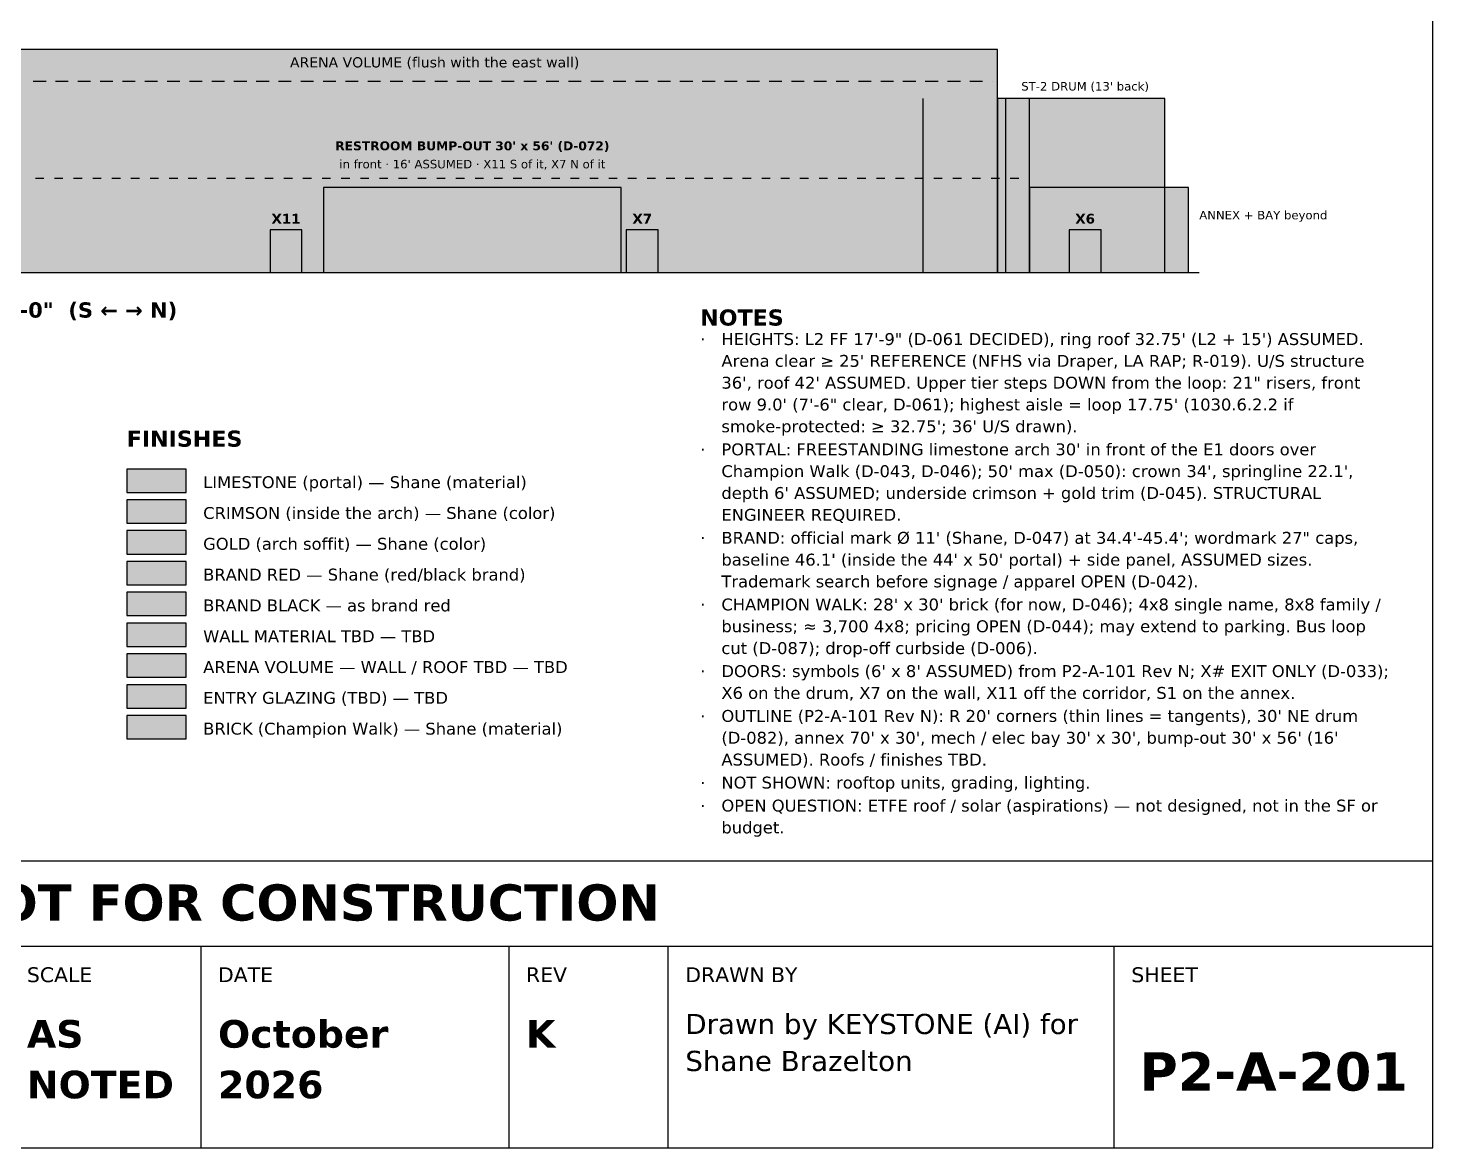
# Model space of a CAD drawing. Header units: inches. Extents: x 0.4 to 16.5, y 0.5 to 10.5.
# Drawn here: x 9.89 to 16.5, y 0.5 to 5.77 of the extents above; entities that cross this region are included whole.
import ezdxf
from ezdxf.enums import TextEntityAlignment as Align

# ---------------------------------------------------------------- set-up
doc = ezdxf.new("R2010")
doc.units = ezdxf.units.IN
doc.header["$MEASUREMENT"] = 0
for name, color, linetype in [('A-ANNO-TEXT', 7, 'Continuous'), ('A-ELEV-DOOR', 7, 'Continuous'), ('A-ELEV-FILL', 7, 'Continuous'), ('A-ELEV-HIDN', 7, 'Continuous'), ('A-ELEV-IDEN', 7, 'Continuous'), ('A-ELEV-OTLN', 7, 'Continuous'), ('G-ANNO-TTLB', 7, 'Continuous')]:
    doc.layers.add(name, color=color, linetype=linetype)
doc.styles.add('KS-BOLD', font='DejaVuSans-Bold.ttf')
doc.styles.add('KS-REG', font='DejaVuSans.ttf')

msp = doc.modelspace()

# ---------------------------------------------------------------- hatches: boundary and pattern name
at = {"layer": 'A-ELEV-DOOR', "true_color": 0x5a5a5a}
for points in [[(11.025, 4.62), (11.175, 4.62), (11.175, 4.82), (11.025, 4.82)], [(12.7023, 4.62), (12.8523, 4.62), (12.8523, 4.82), (12.7023, 4.82)], [(14.7875, 4.62), (14.9375, 4.62), (14.9375, 4.82), (14.7875, 4.82)]]:
    msp.add_hatch(color=7, dxfattribs=at).paths.add_polyline_path(points)
at = {"layer": 'A-ELEV-FILL', "true_color": 0xcdcdcd}
for points in [[(9.15, 4.62), (14.45, 4.62), (14.45, 5.67), (9.15, 5.67)], [(10.35, 2.715), (10.63, 2.715), (10.63, 2.825), (10.35, 2.825)]]:
    msp.add_hatch(color=7, dxfattribs=at).paths.add_polyline_path(points)
at = {"layer": 'A-ELEV-FILL', "true_color": 0xe4e4e4}
for points in [[(14.45, 4.62), (14.6, 4.62), (14.6, 5.4388), (14.45, 5.4388)], [(14.4875, 4.62), (15.2375, 4.62), (15.2375, 5.4388), (14.4875, 5.4388)], [(11.2773, 4.62), (12.6773, 4.62), (12.6773, 5.02), (11.2773, 5.02)], [(14.6, 4.62), (15.35, 4.62), (15.35, 5.02), (14.6, 5.02)], [(14.6, 4.62), (15.35, 4.62), (15.35, 5.02), (14.6, 5.02)], [(10.35, 2.86), (10.63, 2.86), (10.63, 2.97), (10.35, 2.97)]]:
    msp.add_hatch(color=7, dxfattribs=at).paths.add_polyline_path(points)
at = {"layer": 'A-ELEV-FILL', "true_color": 0xd8ccb0}
msp.add_hatch(color=7, dxfattribs=at).paths.add_polyline_path([(10.35, 3.585), (10.63, 3.585), (10.63, 3.695), (10.35, 3.695)])
at = {"layer": 'A-ELEV-FILL', "true_color": 0x9e1b32}
msp.add_hatch(color=7, dxfattribs=at).paths.add_polyline_path([(10.35, 3.44), (10.63, 3.44), (10.63, 3.55), (10.35, 3.55)])
at = {"layer": 'A-ELEV-FILL', "true_color": 0xc9a227}
msp.add_hatch(color=7, dxfattribs=at).paths.add_polyline_path([(10.35, 3.295), (10.63, 3.295), (10.63, 3.405), (10.35, 3.405)])
at = {"layer": 'A-ELEV-FILL', "true_color": 0xcc0000}
msp.add_hatch(color=7, dxfattribs=at).paths.add_polyline_path([(10.35, 3.15), (10.63, 3.15), (10.63, 3.26), (10.35, 3.26)])
at = {"layer": 'A-ELEV-FILL', "true_color": 0x1a1a1a}
msp.add_hatch(color=7, dxfattribs=at).paths.add_polyline_path([(10.35, 3.005), (10.63, 3.005), (10.63, 3.115), (10.35, 3.115)])
at = {"layer": 'A-ELEV-FILL', "true_color": 0xa9c6dd}
msp.add_hatch(color=7, dxfattribs=at).paths.add_polyline_path([(10.35, 2.57), (10.63, 2.57), (10.63, 2.68), (10.35, 2.68)])
at = {"layer": 'A-ELEV-FILL', "true_color": 0xb5654a}
msp.add_hatch(color=7, dxfattribs=at).paths.add_polyline_path([(10.35, 2.425), (10.63, 2.425), (10.63, 2.535), (10.35, 2.535)])

# ---------------------------------------------------------------- linework, layer by layer
at = {"layer": 'A-ELEV-DOOR'}
for points in [[(11.025, 4.62), (11.175, 4.62), (11.175, 4.82), (11.025, 4.82)], [(12.7023, 4.62), (12.8523, 4.62), (12.8523, 4.82), (12.7023, 4.82)], [(14.7875, 4.62), (14.9375, 4.62), (14.9375, 4.82), (14.7875, 4.82)]]:
    msp.add_lwpolyline(points, close=True, dxfattribs=at)
at = {"layer": 'A-ELEV-FILL'}
for points in [[(10.35, 3.585), (10.63, 3.585), (10.63, 3.695), (10.35, 3.695)], [(10.35, 3.44), (10.63, 3.44), (10.63, 3.55), (10.35, 3.55)], [(10.35, 3.295), (10.63, 3.295), (10.63, 3.405), (10.35, 3.405)], [(10.35, 3.15), (10.63, 3.15), (10.63, 3.26), (10.35, 3.26)], [(10.35, 3.005), (10.63, 3.005), (10.63, 3.115), (10.35, 3.115)], [(10.35, 2.86), (10.63, 2.86), (10.63, 2.97), (10.35, 2.97)], [(10.35, 2.715), (10.63, 2.715), (10.63, 2.825), (10.35, 2.825)], [(10.35, 2.57), (10.63, 2.57), (10.63, 2.68), (10.35, 2.68)], [(10.35, 2.425), (10.63, 2.425), (10.63, 2.535), (10.35, 2.535)]]:
    msp.add_lwpolyline(points, close=True, dxfattribs=at)
at = {"layer": 'A-ELEV-HIDN'}
for p, q in [((9.91, 5.52), (9.97, 5.52)), ((10.015, 5.52), (10.075, 5.52)), ((10.12, 5.52), (10.18, 5.52)), ((10.225, 5.52), (10.285, 5.52)), ((10.33, 5.52), (10.39, 5.52)), ((10.435, 5.52), (10.495, 5.52)), ((10.54, 5.52), (10.6, 5.52)), ((10.645, 5.52), (10.705, 5.52)), ((10.75, 5.52), (10.81, 5.52)), ((10.855, 5.52), (10.915, 5.52)), ((10.96, 5.52), (11.02, 5.52)), ((11.065, 5.52), (11.125, 5.52)), ((11.17, 5.52), (11.23, 5.52)), ((11.275, 5.52), (11.335, 5.52)), ((11.38, 5.52), (11.44, 5.52)), ((11.485, 5.52), (11.545, 5.52)), ((11.59, 5.52), (11.65, 5.52)), ((11.695, 5.52), (11.755, 5.52)), ((11.8, 5.52), (11.86, 5.52)), ((11.905, 5.52), (11.965, 5.52)), ((12.01, 5.52), (12.07, 5.52)), ((12.115, 5.52), (12.175, 5.52)), ((12.22, 5.52), (12.28, 5.52)), ((12.325, 5.52), (12.385, 5.52)), ((12.43, 5.52), (12.49, 5.52)), ((12.535, 5.52), (12.595, 5.52)), ((12.64, 5.52), (12.7, 5.52)), ((12.745, 5.52), (12.805, 5.52)), ((12.85, 5.52), (12.91, 5.52)), ((12.955, 5.52), (13.015, 5.52)), ((13.06, 5.52), (13.12, 5.52)), ((13.165, 5.52), (13.225, 5.52)), ((13.27, 5.52), (13.33, 5.52)), ((13.375, 5.52), (13.435, 5.52)), ((13.48, 5.52), (13.54, 5.52)), ((13.585, 5.52), (13.645, 5.52)), ((13.69, 5.52), (13.75, 5.52)), ((13.795, 5.52), (13.855, 5.52)), ((13.9, 5.52), (13.96, 5.52)), ((14.005, 5.52), (14.065, 5.52)), ((14.11, 5.52), (14.17, 5.52)), ((14.215, 5.52), (14.275, 5.52)), ((14.32, 5.52), (14.38, 5.52)), ((14.425, 5.52), (14.425, 5.52)), ((9.92, 5.0637), (9.96, 5.0637)), ((10.01, 5.0637), (10.05, 5.0637)), ((10.1, 5.0637), (10.14, 5.0637)), ((10.19, 5.0637), (10.23, 5.0637)), ((10.28, 5.0637), (10.32, 5.0637)), ((10.37, 5.0637), (10.41, 5.0637)), ((10.46, 5.0637), (10.5, 5.0637)), ((10.55, 5.0637), (10.59, 5.0637)), ((10.64, 5.0637), (10.68, 5.0637)), ((10.73, 5.0637), (10.77, 5.0637)), ((10.82, 5.0637), (10.86, 5.0637)), ((10.91, 5.0637), (10.95, 5.0637)), ((11, 5.0637), (11.04, 5.0637)), ((11.09, 5.0637), (11.13, 5.0637)), ((11.18, 5.0637), (11.22, 5.0637)), ((11.27, 5.0637), (11.31, 5.0637)), ((11.36, 5.0637), (11.4, 5.0637)), ((11.45, 5.0637), (11.49, 5.0637)), ((11.54, 5.0637), (11.58, 5.0637)), ((11.63, 5.0637), (11.67, 5.0637)), ((11.72, 5.0637), (11.76, 5.0637)), ((11.81, 5.0637), (11.85, 5.0637)), ((11.9, 5.0637), (11.94, 5.0637)), ((11.99, 5.0637), (12.03, 5.0637)), ((12.08, 5.0637), (12.12, 5.0637)), ((12.17, 5.0637), (12.21, 5.0637)), ((12.26, 5.0637), (12.3, 5.0637)), ((12.35, 5.0637), (12.39, 5.0637)), ((12.44, 5.0637), (12.48, 5.0637)), ((12.53, 5.0637), (12.57, 5.0637)), ((12.62, 5.0637), (12.66, 5.0637)), ((12.71, 5.0637), (12.75, 5.0637)), ((12.8, 5.0637), (12.84, 5.0637)), ((12.89, 5.0637), (12.93, 5.0637)), ((12.98, 5.0637), (13.02, 5.0637)), ((13.07, 5.0637), (13.11, 5.0637)), ((13.16, 5.0637), (13.2, 5.0637)), ((13.25, 5.0637), (13.29, 5.0637)), ((13.34, 5.0637), (13.38, 5.0637)), ((13.43, 5.0637), (13.47, 5.0637)), ((13.52, 5.0637), (13.56, 5.0637)), ((13.61, 5.0637), (13.65, 5.0637)), ((13.7, 5.0637), (13.74, 5.0637)), ((13.79, 5.0637), (13.83, 5.0637)), ((13.88, 5.0637), (13.92, 5.0637)), ((13.97, 5.0637), (14.01, 5.0637)), ((14.06, 5.0637), (14.1, 5.0637)), ((14.15, 5.0637), (14.19, 5.0637)), ((14.24, 5.0637), (14.28, 5.0637)), ((14.33, 5.0637), (14.37, 5.0637)), ((14.42, 5.0637), (14.46, 5.0637)), ((14.51, 5.0637), (14.55, 5.0637)), ((14.6, 5.0637), (14.6, 5.0637))]:
    msp.add_line(p, q, dxfattribs=at)
at = {"layer": 'A-ELEV-OTLN'}
for p, q in [((14.1, 4.62), (14.1, 5.4388)), ((8.25, 4.62), (15.4, 4.62))]:
    msp.add_line(p, q, dxfattribs=at)
for points in [[(9.15, 4.62), (14.45, 4.62), (14.45, 5.67), (9.15, 5.67)], [(14.45, 4.62), (14.6, 4.62), (14.6, 5.4388), (14.45, 5.4388)], [(14.4875, 4.62), (15.2375, 4.62), (15.2375, 5.4388), (14.4875, 5.4388)], [(11.2773, 4.62), (12.6773, 4.62), (12.6773, 5.02), (11.2773, 5.02)], [(14.6, 4.62), (15.35, 4.62), (15.35, 5.02), (14.6, 5.02)], [(14.6, 4.62), (15.35, 4.62), (15.35, 5.02), (14.6, 5.02)]]:
    msp.add_lwpolyline(points, close=True, dxfattribs=at)
at = {"layer": 'G-ANNO-TTLB'}
for p, q in [((0.5, 1.45), (16.5, 1.45)), ((10.7, 0.5), (10.7, 1.45)), ((12.15, 0.5), (12.15, 1.45)), ((12.9, 0.5), (12.9, 1.45)), ((15, 0.5), (15, 1.45))]:
    msp.add_line(p, q, dxfattribs=at)
for points in [[(0.5, 0.5), (16.5, 0.5), (16.5, 10.5), (0.5, 10.5)], [(0.5, 1.45), (16.5, 1.45), (16.5, 1.85), (0.5, 1.85)]]:
    msp.add_lwpolyline(points, close=True, dxfattribs=at)

# ---------------------------------------------------------------- texts
at = {"layer": 'A-ANNO-TEXT'}
for s, height, style, p in [('NOTES', 0.076, 'KS-BOLD', (13.05, 4.37)), ('·', 0.056, 'KS-REG', (13.05, 4.2785)), ('HEIGHTS: L2 FF 17\'-9" (D-061 DECIDED), ring roof 32.75\' (L2 + 15\') ASSUMED.', 0.056, 'KS-REG', (13.15, 4.2785)), ("Arena clear ≥ 25' REFERENCE (NFHS via Draper, LA RAP; R-019). U/S structure", 0.056, 'KS-REG', (13.15, 4.1759)), ('36\', roof 42\' ASSUMED. Upper tier steps DOWN from the loop: 21" risers, front', 0.056, 'KS-REG', (13.15, 4.0732)), ('row 9.0\' (7\'-6" clear, D-061); highest aisle = loop 17.75\' (1030.6.2.2 if', 0.056, 'KS-REG', (13.15, 3.9705)), ("smoke-protected: ≥ 32.75'; 36' U/S drawn).", 0.056, 'KS-REG', (13.15, 3.8679)), ('FINISHES', 0.076, 'KS-BOLD', (10.35, 3.8)), ('·', 0.056, 'KS-REG', (13.05, 3.7595)), ("PORTAL: FREESTANDING limestone arch 30' in front of the E1 doors over", 0.056, 'KS-REG', (13.15, 3.7595)), ("Champion Walk (D-043, D-046); 50' max (D-050): crown 34', springline 22.1',", 0.056, 'KS-REG', (13.15, 3.6569)), ('LIMESTONE (portal) — Shane (material)', 0.056, 'KS-REG', (10.71, 3.605)), ("depth 6' ASSUMED; underside crimson + gold trim (D-045). STRUCTURAL", 0.056, 'KS-REG', (13.15, 3.5542)), ('CRIMSON (inside the arch) — Shane (color)', 0.056, 'KS-REG', (10.71, 3.46)), ('ENGINEER REQUIRED.', 0.056, 'KS-REG', (13.15, 3.4515)), ('GOLD (arch soffit) — Shane (color)', 0.056, 'KS-REG', (10.71, 3.315)), ('·', 0.056, 'KS-REG', (13.05, 3.3432)), ('BRAND: official mark Ø 11\' (Shane, D-047) at 34.4\'-45.4\'; wordmark 27" caps,', 0.056, 'KS-REG', (13.15, 3.3432)), ("baseline 46.1' (inside the 44' x 50' portal) + side panel, ASSUMED sizes.", 0.056, 'KS-REG', (13.15, 3.2405)), ('BRAND RED — Shane (red/black brand)', 0.056, 'KS-REG', (10.71, 3.17)), ('Trademark search before signage / apparel OPEN (D-042).', 0.056, 'KS-REG', (13.15, 3.1379)), ('BRAND BLACK — as brand red', 0.056, 'KS-REG', (10.71, 3.025)), ('·', 0.056, 'KS-REG', (13.05, 3.0295)), ("CHAMPION WALK: 28' x 30' brick (for now, D-046); 4x8 single name, 8x8 family /", 0.056, 'KS-REG', (13.15, 3.0295)), ('business; ≈ 3,700 4x8; pricing OPEN (D-044); may extend to parking. Bus loop', 0.056, 'KS-REG', (13.15, 2.9269)), ('WALL MATERIAL TBD — TBD', 0.056, 'KS-REG', (10.71, 2.88)), ('cut (D-087); drop-off curbside (D-006).', 0.056, 'KS-REG', (13.15, 2.8242)), ('ARENA VOLUME — WALL / ROOF TBD — TBD', 0.056, 'KS-REG', (10.71, 2.735)), ('·', 0.056, 'KS-REG', (13.05, 2.7159)), ("DOORS: symbols (6' x 8' ASSUMED) from P2-A-101 Rev N; X# EXIT ONLY (D-033);", 0.056, 'KS-REG', (13.15, 2.7159)), ('ENTRY GLAZING (TBD) — TBD', 0.056, 'KS-REG', (10.71, 2.59)), ('X6 on the drum, X7 on the wall, X11 off the corridor, S1 on the annex.', 0.056, 'KS-REG', (13.15, 2.6132)), ('·', 0.056, 'KS-REG', (13.05, 2.5049)), ("OUTLINE (P2-A-101 Rev N): R 20' corners (thin lines = tangents), 30' NE drum", 0.056, 'KS-REG', (13.15, 2.5049)), ('BRICK (Champion Walk) — Shane (material)', 0.056, 'KS-REG', (10.71, 2.445)), ("(D-082), annex 70' x 30', mech / elec bay 30' x 30', bump-out 30' x 56' (16'", 0.056, 'KS-REG', (13.15, 2.4022)), ('ASSUMED). Roofs / finishes TBD.', 0.056, 'KS-REG', (13.15, 2.2995)), ('NOT SHOWN: rooftop units, grading, lighting.', 0.056, 'KS-REG', (13.15, 2.1912)), ('·', 0.056, 'KS-REG', (13.05, 2.1912)), ('OPEN QUESTION: ETFE roof / solar (aspirations) — not designed, not in the SF or', 0.056, 'KS-REG', (13.15, 2.0829)), ('·', 0.056, 'KS-REG', (13.05, 2.0829)), ('budget.', 0.056, 'KS-REG', (13.15, 1.9802))]:
    msp.add_text(s, height=height, dxfattribs=dict(at, style=style)).set_placement(p)
at = {"layer": 'A-ELEV-IDEN'}
for s, height, style, p in [('ARENA VOLUME (flush with the east wall)', 0.048, 'KS-REG', (11.8, 5.585)), ("ST-2 DRUM (13' back)", 0.04, 'KS-REG', (14.8625, 5.4763)), ("RESTROOM BUMP-OUT 30' x 56' (D-072)", 0.042, 'KS-BOLD', (11.9773, 5.195)), ("in front · 16' ASSUMED · X11 S of it, X7 N of it", 0.04, 'KS-REG', (11.9773, 5.11)), ('X11', 0.046, 'KS-BOLD', (11.1, 4.85)), ('X7', 0.046, 'KS-BOLD', (12.7773, 4.85)), ('X6', 0.046, 'KS-BOLD', (14.8625, 4.85))]:
    msp.add_text(s, height=height, dxfattribs=dict(at, style=style)).set_placement(p, align=Align.CENTER)
for s, height, style, p in [('ANNEX + BAY beyond', 0.04, 'KS-REG', (15.4, 4.87)), ('EAST ELEVATION — 1" = 40\'-0"  (S ← → N)', 0.072, 'KS-BOLD', (8.3, 4.4075))]:
    msp.add_text(s, height=height, dxfattribs=dict(at, style=style)).set_placement(p)
at = {"layer": 'G-ANNO-TTLB', "style": 'KS-BOLD'}
for s, height, p in [('PRELIMINARY — CONCEPTUAL DESIGN — NOT FOR CONSTRUCTION', 0.17, (8.5, 1.57)), ('P2-A-201', 0.18, (15.75, 0.77))]:
    msp.add_text(s, height=height, dxfattribs=at).set_placement(p, align=Align.CENTER)
at = {"layer": 'G-ANNO-TTLB'}
for s, height, style, p in [('SCALE', 0.07, 'KS-REG', (9.88, 1.28)), ('DATE', 0.07, 'KS-REG', (10.78, 1.28)), ('REV', 0.07, 'KS-REG', (12.23, 1.28)), ('DRAWN BY', 0.07, 'KS-REG', (12.98, 1.28)), ('SHEET', 0.07, 'KS-REG', (15.08, 1.28)), ('Drawn by KEYSTONE (AI) for', 0.095, 'KS-REG', (12.98, 1.0358)), ('AS', 0.13, 'KS-BOLD', (9.88, 0.9717)), ('October', 0.13, 'KS-BOLD', (10.78, 0.9717)), ('K', 0.13, 'KS-BOLD', (12.23, 0.9717)), ('Shane Brazelton', 0.095, 'KS-REG', (12.98, 0.8617)), ('NOTED', 0.13, 'KS-BOLD', (9.88, 0.7333)), ('2026', 0.13, 'KS-BOLD', (10.78, 0.7333))]:
    msp.add_text(s, height=height, dxfattribs=dict(at, style=style)).set_placement(p)

doc.saveas('drawing.dxf')
